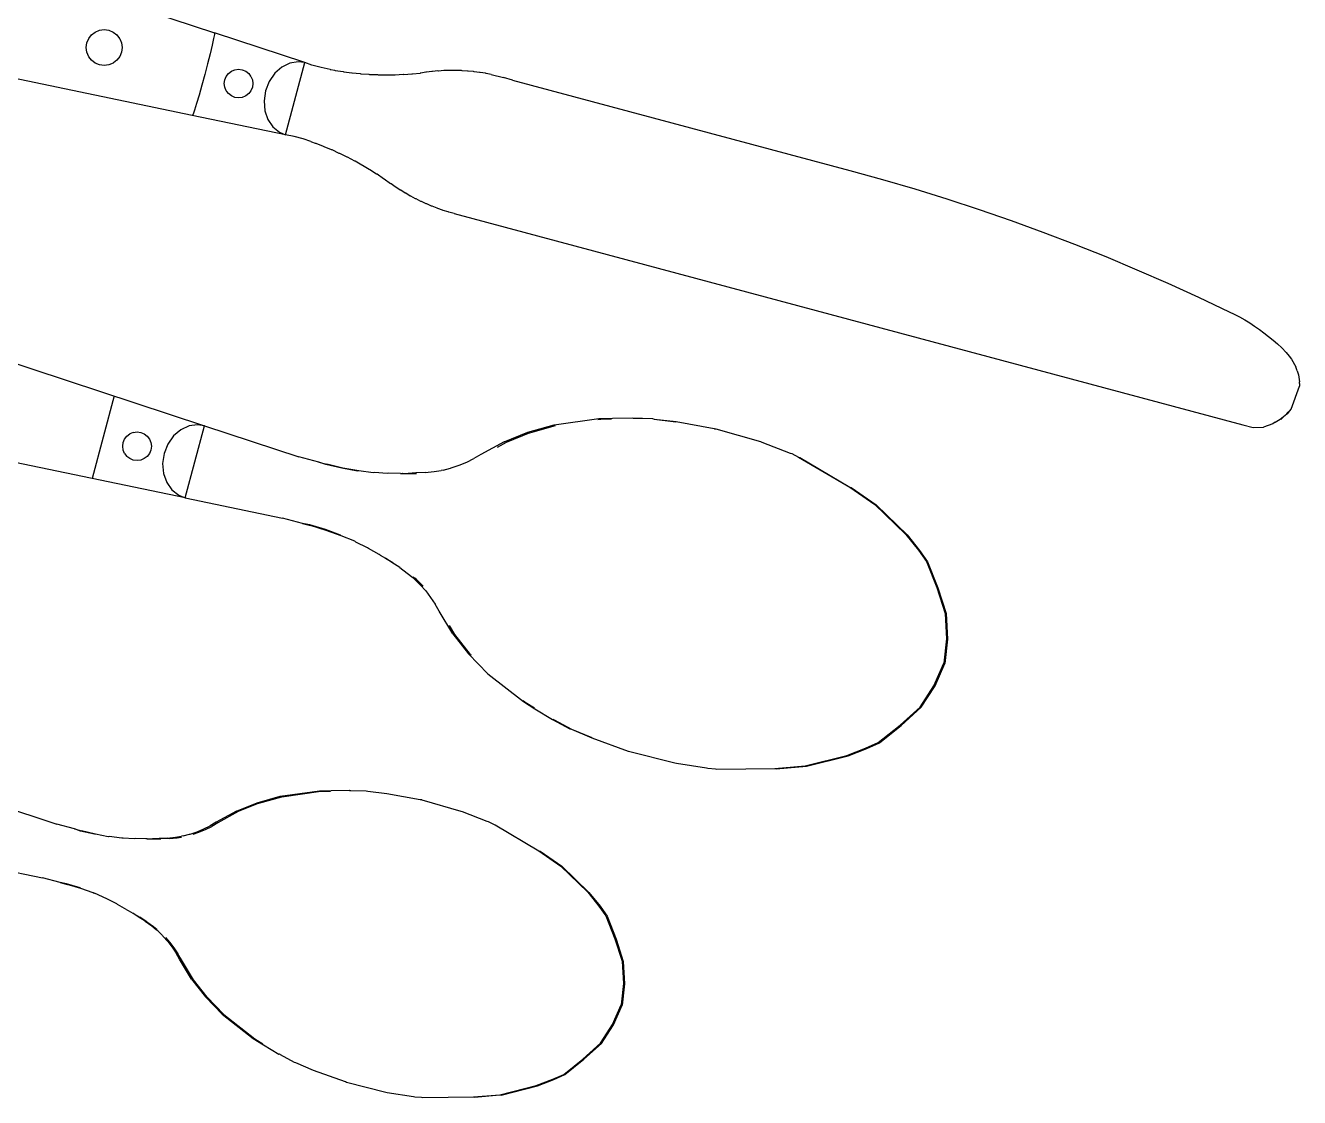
# Model space of a CAD drawing. Header units: metres. Extents: x 244.4 to 340.3, y -4.1 to 64.3.
# Drawn here: x 262.3143 to 262.45, y 60.0343 to 60.1486 of the extents above; entities that cross this region are included whole.
import ezdxf

# ---------------------------------------------------------------- set-up
doc = ezdxf.new("R2010")
doc.units = ezdxf.units.M
doc.layers.add('Edges', color=7, linetype='Continuous')

msp = doc.modelspace()

# ---------------------------------------------------------------- linework, layer by layer
at = {"layer": 'Edges'}
for p, q in [((262.25082, 60.17533), (262.3344, 60.14777)), ((262.33204, 60.13897), (262.24588, 60.15689)), ((262.3217, 60.14785), (262.32216, 60.14805)), ((262.32216, 60.14805), (262.32265, 60.14811)), ((262.32265, 60.14811), (262.32314, 60.14805)), ((262.32314, 60.14805), (262.3236, 60.14786)), ((262.32075, 60.1462), (262.32082, 60.14669)), ((262.32082, 60.14669), (262.32101, 60.14715)), ((262.32101, 60.14715), (262.32131, 60.14755)), ((262.32131, 60.14755), (262.3217, 60.14785)), ((262.3236, 60.14786), (262.324, 60.14755)), ((262.324, 60.14755), (262.3243, 60.14716)), ((262.3243, 60.14716), (262.32432, 60.14712)), ((262.32432, 60.14712), (262.32449, 60.1467)), ((262.32449, 60.1467), (262.32456, 60.1462)), ((262.33432, 60.14716), (262.33416, 60.14645)), ((262.3344, 60.14761), (262.33432, 60.14716)), ((262.3344, 60.14777), (262.3344, 60.14761)), ((262.34402, 60.1446), (262.3344, 60.14777)), ((262.32082, 60.14571), (262.32075, 60.1462)), ((262.32102, 60.14523), (262.32082, 60.14571)), ((262.3213, 60.14485), (262.32102, 60.14523)), ((262.32431, 60.14525), (262.324, 60.14485)), ((262.3245, 60.14571), (262.32431, 60.14525)), ((262.32456, 60.1462), (262.3245, 60.14571)), ((262.33394, 60.14554), (262.33367, 60.14447)), ((262.33416, 60.14645), (262.33394, 60.14554)), ((262.32169, 60.14455), (262.3213, 60.14485)), ((262.32215, 60.14436), (262.32169, 60.14455)), ((262.32265, 60.1443), (262.32215, 60.14436)), ((262.32314, 60.14436), (262.32265, 60.1443)), ((262.3236, 60.14455), (262.32314, 60.14436)), ((262.32363, 60.14457), (262.3236, 60.14455)), ((262.324, 60.14485), (262.32363, 60.14457)), ((262.33367, 60.14447), (262.33337, 60.14333)), ((262.3363, 60.14372), (262.33658, 60.14384)), ((262.33658, 60.14384), (262.33697, 60.14389)), ((262.33697, 60.14389), (262.33736, 60.14384)), ((262.33736, 60.14384), (262.33773, 60.14369)), ((262.3416, 60.14413), (262.34085, 60.14347)), ((262.34245, 60.14455), (262.3416, 60.14413)), ((262.34197, 60.13691), (262.34402, 60.1446)), ((262.34333, 60.14468), (262.34245, 60.14455)), ((262.34402, 60.1446), (262.34333, 60.14468)), ((262.34478, 60.14434), (262.34402, 60.1446)), ((262.34579, 60.14407), (262.34478, 60.14434)), ((262.34675, 60.14386), (262.34579, 60.14407)), ((262.34675, 60.14386), (262.34681, 60.14385)), ((262.34681, 60.14385), (262.3472, 60.14378)), ((262.33337, 60.14333), (262.33306, 60.14219)), ((262.33545, 60.14236), (262.33551, 60.14276)), ((262.33551, 60.14276), (262.33566, 60.14313)), ((262.33566, 60.14313), (262.3359, 60.14344)), ((262.3359, 60.14344), (262.33621, 60.14369)), ((262.33621, 60.14369), (262.3363, 60.14372)), ((262.33773, 60.14369), (262.33805, 60.14345)), ((262.33805, 60.14345), (262.33826, 60.14317)), ((262.33826, 60.14317), (262.33829, 60.14313)), ((262.33829, 60.14313), (262.33845, 60.14276)), ((262.33845, 60.14276), (262.3385, 60.14237)), ((262.34025, 60.1426), (262.33985, 60.14159)), ((262.34085, 60.14347), (262.34025, 60.1426)), ((262.3472, 60.14378), (262.34727, 60.14376)), ((262.34727, 60.14376), (262.34811, 60.14364)), ((262.34811, 60.14364), (262.34818, 60.14362)), ((262.34818, 60.14362), (262.34903, 60.14352)), ((262.34903, 60.14352), (262.34909, 60.1435)), ((262.34909, 60.1435), (262.34994, 60.14343)), ((262.34994, 60.14343), (262.35001, 60.14341)), ((262.35001, 60.14341), (262.35086, 60.14336)), ((262.35086, 60.14336), (262.35092, 60.14334)), ((262.35092, 60.14334), (262.35177, 60.14332)), ((262.35177, 60.14332), (262.35184, 60.1433)), ((262.35184, 60.1433), (262.35269, 60.1433)), ((262.35269, 60.1433), (262.35275, 60.14329)), ((262.35275, 60.14329), (262.3536, 60.14331)), ((262.3536, 60.14331), (262.35367, 60.1433)), ((262.35367, 60.1433), (262.35451, 60.14335)), ((262.35451, 60.14335), (262.35458, 60.14333)), ((262.35458, 60.14333), (262.35542, 60.14341)), ((262.35542, 60.14341), (262.35549, 60.14339)), ((262.35549, 60.14339), (262.35632, 60.14349)), ((262.35639, 60.14348), (262.35632, 60.14349)), ((262.35694, 60.14359), (262.35639, 60.14348)), ((262.35701, 60.14357), (262.35694, 60.14359)), ((262.35757, 60.14366), (262.35701, 60.14357)), ((262.35763, 60.14364), (262.35757, 60.14366)), ((262.35819, 60.14372), (262.35763, 60.14364)), ((262.35826, 60.1437), (262.35819, 60.14372)), ((262.35883, 60.14375), (262.35826, 60.1437)), ((262.35889, 60.14374), (262.35883, 60.14375)), ((262.35946, 60.14377), (262.35889, 60.14374)), ((262.35952, 60.14375), (262.35946, 60.14377)), ((262.36009, 60.14377), (262.35952, 60.14375)), ((262.36016, 60.14375), (262.36009, 60.14377)), ((262.36073, 60.14375), (262.36016, 60.14375)), ((262.3608, 60.14373), (262.36073, 60.14375)), ((262.36137, 60.1437), (262.3608, 60.14373)), ((262.36143, 60.14369), (262.36137, 60.1437)), ((262.362, 60.14364), (262.36143, 60.14369)), ((262.36207, 60.14363), (262.362, 60.14364)), ((262.36264, 60.14356), (262.36207, 60.14363)), ((262.3627, 60.14354), (262.36264, 60.14356)), ((262.36327, 60.14346), (262.3627, 60.14354)), ((262.36334, 60.14344), (262.36327, 60.14346)), ((262.3639, 60.14334), (262.36334, 60.14344)), ((262.3639, 60.14334), (262.3652, 60.143)), ((262.36615, 60.14274), (262.3652, 60.143)), ((262.36615, 60.14274), (262.4021, 60.13311)), ((262.33276, 60.14114), (262.33249, 60.14023)), ((262.33306, 60.14219), (262.33276, 60.14114)), ((262.3355, 60.14197), (262.33545, 60.14236)), ((262.33565, 60.1416), (262.3355, 60.14197)), ((262.33571, 60.14152), (262.33565, 60.1416)), ((262.33589, 60.14129), (262.33571, 60.14152)), ((262.33621, 60.14104), (262.33589, 60.14129)), ((262.33805, 60.14129), (262.33773, 60.14104)), ((262.33829, 60.1416), (262.33805, 60.14129)), ((262.33845, 60.14197), (262.33829, 60.1416)), ((262.3385, 60.14237), (262.33845, 60.14197)), ((262.33985, 60.14159), (262.33969, 60.14052)), ((262.33249, 60.14023), (262.33227, 60.13954)), ((262.33657, 60.14089), (262.33621, 60.14104)), ((262.33697, 60.14084), (262.33657, 60.14089)), ((262.33736, 60.14089), (262.33697, 60.14084)), ((262.33769, 60.14103), (262.33736, 60.14089)), ((262.33773, 60.14104), (262.33769, 60.14103)), ((262.33969, 60.14052), (262.33978, 60.13947)), ((262.33212, 60.13911), (262.33204, 60.13897)), ((262.34197, 60.13691), (262.33204, 60.13897)), ((262.33227, 60.13954), (262.33212, 60.13911)), ((262.33978, 60.13947), (262.3401, 60.13852)), ((262.3401, 60.13852), (262.34063, 60.13774)), ((262.34063, 60.13774), (262.34132, 60.13718)), ((262.34132, 60.13718), (262.34197, 60.13691)), ((262.24007, 60.13666), (262.33335, 60.1059)), ((262.34291, 60.13671), (262.34197, 60.13691)), ((262.34384, 60.13646), (262.34291, 60.13671)), ((262.34469, 60.13618), (262.34384, 60.13646)), ((262.34469, 60.13618), (262.34475, 60.13616)), ((262.34475, 60.13616), (262.34512, 60.13602)), ((262.34512, 60.13602), (262.34519, 60.13601)), ((262.34519, 60.13601), (262.34598, 60.13569)), ((262.34598, 60.13569), (262.34605, 60.13567)), ((262.34605, 60.13567), (262.34683, 60.13534)), ((262.34683, 60.13534), (262.3469, 60.13532)), ((262.3469, 60.13532), (262.34767, 60.13496)), ((262.34767, 60.13496), (262.34774, 60.13494)), ((262.34774, 60.13494), (262.3485, 60.13456)), ((262.3485, 60.13456), (262.34856, 60.13454)), ((262.34856, 60.13454), (262.34931, 60.13414)), ((262.34931, 60.13414), (262.34938, 60.13412)), ((262.34938, 60.13412), (262.35011, 60.13369)), ((262.35011, 60.13369), (262.35018, 60.13368)), ((262.35018, 60.13368), (262.3509, 60.13323)), ((262.3509, 60.13323), (262.35097, 60.13321)), ((262.35097, 60.13321), (262.35167, 60.13274)), ((262.4021, 60.13311), (262.40557, 60.13215)), ((262.35167, 60.13274), (262.35174, 60.13273)), ((262.35174, 60.13273), (262.35243, 60.13224)), ((262.35243, 60.13224), (262.35249, 60.13222)), ((262.35249, 60.13222), (262.35317, 60.13171)), ((262.35323, 60.13169), (262.35317, 60.13171)), ((262.35367, 60.13136), (262.35323, 60.13169)), ((262.40557, 60.13215), (262.40902, 60.13113)), ((262.35374, 60.13134), (262.35367, 60.13136)), ((262.35419, 60.13101), (262.35374, 60.13134)), ((262.35426, 60.131), (262.35419, 60.13101)), ((262.35472, 60.13069), (262.35426, 60.131)), ((262.35479, 60.13067), (262.35472, 60.13069)), ((262.35527, 60.13038), (262.35479, 60.13067)), ((262.35533, 60.13036), (262.35527, 60.13038)), ((262.35582, 60.13008), (262.35533, 60.13036)), ((262.40902, 60.13113), (262.41245, 60.13007)), ((262.35588, 60.13007), (262.35582, 60.13008)), ((262.35638, 60.12981), (262.35588, 60.13007)), ((262.35645, 60.12979), (262.35638, 60.12981)), ((262.35695, 60.12955), (262.35645, 60.12979)), ((262.35702, 60.12953), (262.35695, 60.12955)), ((262.35753, 60.1293), (262.35702, 60.12953)), ((262.3576, 60.12929), (262.35753, 60.1293)), ((262.35812, 60.12908), (262.3576, 60.12929)), ((262.35819, 60.12906), (262.35812, 60.12908)), ((262.35872, 60.12887), (262.35819, 60.12906)), ((262.41245, 60.13007), (262.41587, 60.12895)), ((262.41587, 60.12895), (262.41928, 60.12777)), ((262.35878, 60.12885), (262.35872, 60.12887)), ((262.35932, 60.12868), (262.35878, 60.12885)), ((262.35938, 60.12866), (262.35932, 60.12868)), ((262.35993, 60.12851), (262.35938, 60.12866)), ((262.35993, 60.12851), (262.44399, 60.10598)), ((262.41928, 60.12777), (262.42266, 60.12654)), ((262.42266, 60.12654), (262.42603, 60.12526)), ((262.42603, 60.12526), (262.42937, 60.12392)), ((262.42937, 60.12392), (262.43269, 60.12253)), ((262.43269, 60.12253), (262.43599, 60.12109)), ((262.43599, 60.12109), (262.43926, 60.1196)), ((262.43926, 60.1196), (262.44251, 60.11805)), ((262.33129, 60.09821), (262.23513, 60.11822)), ((262.44251, 60.11805), (262.44306, 60.11778)), ((262.44306, 60.11778), (262.44362, 60.11749)), ((262.44362, 60.11749), (262.44418, 60.11718)), ((262.44418, 60.11718), (262.44471, 60.11685)), ((262.44471, 60.11685), (262.44523, 60.11651)), ((262.44523, 60.11651), (262.44575, 60.11616)), ((262.44575, 60.11616), (262.44623, 60.1158)), ((262.44623, 60.1158), (262.44673, 60.11542)), ((262.44673, 60.11542), (262.44721, 60.11502)), ((262.44721, 60.11502), (262.44767, 60.11462)), ((262.44767, 60.11462), (262.44812, 60.1142)), ((262.44812, 60.1142), (262.44861, 60.11369)), ((262.44861, 60.11369), (262.44893, 60.1133)), ((262.44893, 60.1133), (262.44918, 60.11298)), ((262.44918, 60.11298), (262.44961, 60.11219)), ((262.44976, 60.11176), (262.44961, 60.11219)), ((262.44976, 60.11176), (262.44992, 60.11131)), ((262.44992, 60.11131), (262.45002, 60.11056)), ((262.44914, 60.10766), (262.45001, 60.1101)), ((262.45002, 60.11041), (262.45001, 60.1101)), ((262.45002, 60.11041), (262.45002, 60.11056)), ((262.32372, 60.10908), (262.32136, 60.10028)), ((262.44796, 60.10658), (262.44868, 60.10717)), ((262.44868, 60.10717), (262.44818, 60.1067)), ((262.44868, 60.10717), (262.44882, 60.10734)), ((262.44873, 60.10715), (262.44868, 60.10717)), ((262.44873, 60.10715), (262.44914, 60.10766)), ((262.44882, 60.10734), (262.44914, 60.10766)), ((262.33171, 60.10587), (262.33083, 60.10547)), ((262.33129, 60.09821), (262.33335, 60.1059)), ((262.33261, 60.106), (262.33171, 60.10587)), ((262.33335, 60.1059), (262.33261, 60.106)), ((262.33335, 60.1059), (262.34341, 60.10258)), ((262.36778, 60.1052), (262.37061, 60.106)), ((262.368, 60.10514), (262.37073, 60.10591)), ((262.37061, 60.106), (262.37536, 60.10666)), ((262.37527, 60.10656), (262.37556, 60.1066)), ((262.37536, 60.10666), (262.3768, 60.10669)), ((262.37556, 60.1066), (262.37671, 60.10663)), ((262.3768, 60.10669), (262.37898, 60.10675)), ((262.37898, 60.10675), (262.38108, 60.10667)), ((262.37903, 60.10669), (262.37918, 60.1067)), ((262.37918, 60.1067), (262.38108, 60.10667)), ((262.38108, 60.10667), (262.38127, 60.10661)), ((262.38127, 60.10661), (262.38357, 60.10632)), ((262.38127, 60.10661), (262.38359, 60.10635)), ((262.38359, 60.10635), (262.38765, 60.1056)), ((262.44399, 60.10598), (262.44508, 60.1057)), ((262.44718, 60.1061), (262.44618, 60.10575)), ((262.44742, 60.10628), (262.44718, 60.1061)), ((262.44742, 60.10628), (262.44796, 60.10658)), ((262.44801, 60.10656), (262.44796, 60.10658)), ((262.44818, 60.1067), (262.44801, 60.10656)), ((262.32468, 60.10411), (262.32483, 60.10447)), ((262.32483, 60.10447), (262.32508, 60.10479)), ((262.32508, 60.10479), (262.32539, 60.10503)), ((262.32576, 60.10518), (262.32539, 60.10503)), ((262.32576, 60.10518), (262.32616, 60.10524)), ((262.32616, 60.10524), (262.32655, 60.10518)), ((262.32655, 60.10518), (262.32692, 60.10503)), ((262.32692, 60.10503), (262.32724, 60.10479)), ((262.32724, 60.10479), (262.32748, 60.10447)), ((262.32748, 60.10447), (262.32763, 60.10411)), ((262.33005, 60.10481), (262.32944, 60.10395)), ((262.33083, 60.10547), (262.33005, 60.10481)), ((262.36527, 60.10418), (262.36778, 60.1052)), ((262.368, 60.10514), (262.36549, 60.10412)), ((262.38765, 60.1056), (262.38768, 60.10558)), ((262.38768, 60.10558), (262.38783, 60.10555)), ((262.38783, 60.10555), (262.39257, 60.1042)), ((262.44508, 60.1057), (262.44618, 60.10575)), ((262.32463, 60.10371), (262.32468, 60.10411)), ((262.32468, 60.10331), (262.32463, 60.10371)), ((262.32483, 60.10295), (262.32468, 60.10331)), ((262.32763, 60.10331), (262.32748, 60.10295)), ((262.32763, 60.10411), (262.32768, 60.10371)), ((262.32768, 60.10371), (262.32763, 60.10331)), ((262.32944, 60.10395), (262.32904, 60.10294)), ((262.36527, 60.10418), (262.36278, 60.10282)), ((262.36549, 60.10412), (262.36452, 60.10359)), ((262.39257, 60.1042), (262.39274, 60.10415)), ((262.39274, 60.10415), (262.39576, 60.10297)), ((262.32483, 60.10295), (262.32508, 60.10263)), ((262.32539, 60.10239), (262.32508, 60.10263)), ((262.32576, 60.10223), (262.32539, 60.10239)), ((262.32616, 60.10218), (262.32576, 60.10223)), ((262.32655, 60.10223), (262.32616, 60.10218)), ((262.32692, 60.10239), (262.32655, 60.10223)), ((262.32724, 60.10263), (262.32692, 60.10239)), ((262.32748, 60.10295), (262.32724, 60.10263)), ((262.32904, 60.10294), (262.32888, 60.10186)), ((262.32888, 60.10186), (262.32898, 60.10081)), ((262.34554, 60.10201), (262.34341, 60.10258)), ((262.34554, 60.10201), (262.34639, 60.10179)), ((262.34628, 60.10176), (262.34554, 60.10201)), ((262.34798, 60.10137), (262.34628, 60.10176)), ((262.3481, 60.10139), (262.34639, 60.10179)), ((262.36047, 60.10168), (262.36128, 60.10201)), ((262.36128, 60.10201), (262.36205, 60.10239)), ((262.36278, 60.10282), (262.36205, 60.10239)), ((262.39576, 60.10297), (262.39592, 60.10293)), ((262.39592, 60.10293), (262.39663, 60.10256)), ((262.39663, 60.10256), (262.4021, 60.09935)), ((262.39663, 60.10256), (262.39679, 60.10252)), ((262.39679, 60.10252), (262.4021, 60.09935)), ((262.32898, 60.10081), (262.32932, 60.09985)), ((262.34965, 60.10106), (262.34798, 60.10137)), ((262.34977, 60.10109), (262.3481, 60.10139)), ((262.34977, 60.10109), (262.34965, 60.10106)), ((262.35131, 60.10088), (262.34977, 60.10109)), ((262.35145, 60.1009), (262.35131, 60.10088)), ((262.35282, 60.10081), (262.35145, 60.1009)), ((262.35296, 60.10083), (262.35282, 60.10081)), ((262.35423, 60.1008), (262.35296, 60.10083)), ((262.35423, 60.1008), (262.35439, 60.10082)), ((262.35443, 60.1008), (262.35439, 60.10082)), ((262.35443, 60.1008), (262.35504, 60.10081)), ((262.35585, 60.10086), (262.35504, 60.10081)), ((262.35504, 60.10081), (262.35594, 60.1008)), ((262.35685, 60.10091), (262.35585, 60.10086)), ((262.35685, 60.10091), (262.35783, 60.10101)), ((262.35783, 60.10101), (262.35857, 60.10113)), ((262.35878, 60.10117), (262.35857, 60.10113)), ((262.35878, 60.10117), (262.35955, 60.10137)), ((262.35955, 60.10137), (262.35964, 60.1014)), ((262.35964, 60.1014), (262.36047, 60.10168)), ((262.32932, 60.09985), (262.32988, 60.09906)), ((262.32988, 60.09906), (262.3306, 60.0985)), ((262.4021, 60.09935), (262.40477, 60.0975)), ((262.4021, 60.09935), (262.40225, 60.09931)), ((262.40225, 60.09931), (262.40491, 60.09746)), ((262.3306, 60.0985), (262.33129, 60.09821)), ((262.33129, 60.09821), (262.34166, 60.09606)), ((262.40477, 60.0975), (262.40806, 60.0943)), ((262.40491, 60.09746), (262.4082, 60.09426)), ((262.34379, 60.09548), (262.34166, 60.09606)), ((262.34379, 60.09548), (262.34464, 60.09526)), ((262.34456, 60.09534), (262.34379, 60.09548)), ((262.34622, 60.09483), (262.34456, 60.09534)), ((262.34632, 60.09474), (262.34464, 60.09526)), ((262.34783, 60.09425), (262.34622, 60.09483)), ((262.34792, 60.09417), (262.34632, 60.09474)), ((262.34792, 60.09417), (262.34783, 60.09425)), ((262.34935, 60.09358), (262.34792, 60.09417)), ((262.40806, 60.0943), (262.40941, 60.09263)), ((262.4082, 60.09426), (262.40954, 60.09259)), ((262.34946, 60.09349), (262.34935, 60.09358)), ((262.3507, 60.09289), (262.34946, 60.09349)), ((262.35081, 60.0928), (262.3507, 60.09289)), ((262.35194, 60.09218), (262.35081, 60.0928)), ((262.40941, 60.09263), (262.41026, 60.09143)), ((262.40954, 60.09259), (262.41039, 60.0914)), ((262.35206, 60.09209), (262.35194, 60.09218)), ((262.35206, 60.09209), (262.35263, 60.09177)), ((262.35263, 60.09177), (262.35342, 60.09132)), ((262.35331, 60.09132), (262.35263, 60.09177)), ((262.35415, 60.09078), (262.35331, 60.09132)), ((262.41026, 60.09143), (262.41136, 60.08864)), ((262.41039, 60.0914), (262.41149, 60.08861)), ((262.35415, 60.09078), (262.35495, 60.0902)), ((262.35495, 60.0902), (262.35553, 60.08972)), ((262.35569, 60.08958), (262.35553, 60.08972)), ((262.35557, 60.08981), (262.35575, 60.08966)), ((262.35569, 60.08958), (262.35626, 60.08902)), ((262.35591, 60.08953), (262.35575, 60.08966)), ((262.35591, 60.08953), (262.35648, 60.08896)), ((262.35626, 60.08902), (262.35633, 60.08895)), ((262.35633, 60.08895), (262.35691, 60.08829)), ((262.35648, 60.08896), (262.35655, 60.08889)), ((262.35655, 60.08889), (262.35663, 60.0888)), ((262.35691, 60.08829), (262.35744, 60.0876)), ((262.41136, 60.08864), (262.41225, 60.0859)), ((262.41149, 60.08861), (262.41237, 60.08587)), ((262.35744, 60.0876), (262.35791, 60.08688)), ((262.35834, 60.08614), (262.35791, 60.08688)), ((262.35981, 60.08371), (262.35834, 60.08614)), ((262.41225, 60.0859), (262.4124, 60.08319)), ((262.41237, 60.08587), (262.41252, 60.08316)), ((262.36003, 60.08365), (262.35946, 60.08459)), ((262.35981, 60.08371), (262.36149, 60.08157)), ((262.3617, 60.08151), (262.36003, 60.08365)), ((262.4124, 60.08319), (262.41211, 60.08059)), ((262.41252, 60.08316), (262.41224, 60.08055)), ((262.36149, 60.08157), (262.36353, 60.07946)), ((262.3617, 60.08151), (262.36174, 60.08147)), ((262.41107, 60.07819), (262.41211, 60.08059)), ((262.41119, 60.07816), (262.41224, 60.08055)), ((262.36353, 60.07946), (262.36732, 60.07649)), ((262.40959, 60.07592), (262.41107, 60.07819)), ((262.40971, 60.07589), (262.41119, 60.07816)), ((262.36728, 60.07662), (262.36752, 60.07644)), ((262.36732, 60.07649), (262.36855, 60.07574)), ((262.36752, 60.07644), (262.3685, 60.07584)), ((262.36855, 60.07574), (262.37041, 60.07459)), ((262.37041, 60.07459), (262.37227, 60.07361)), ((262.37049, 60.07461), (262.37061, 60.07454)), ((262.40746, 60.07399), (262.40959, 60.07592)), ((262.40758, 60.07396), (262.40971, 60.07589)), ((262.37061, 60.07454), (262.37246, 60.07356)), ((262.37227, 60.07361), (262.37246, 60.07356)), ((262.37246, 60.07356), (262.3746, 60.07266)), ((262.37246, 60.07356), (262.37461, 60.07262)), ((262.40512, 60.07212), (262.40746, 60.07399)), ((262.40525, 60.07209), (262.40758, 60.07396)), ((262.37461, 60.07262), (262.37849, 60.07123)), ((262.40378, 60.07152), (262.40512, 60.07212)), ((262.40391, 60.07149), (262.40525, 60.07209)), ((262.37849, 60.07123), (262.37867, 60.07118)), ((262.37867, 60.07118), (262.38345, 60.06997)), ((262.39734, 60.06964), (262.40179, 60.07075)), ((262.39748, 60.0696), (262.40192, 60.07072)), ((262.40179, 60.07075), (262.40378, 60.07152)), ((262.40192, 60.07072), (262.40391, 60.07149)), ((262.38345, 60.06997), (262.38362, 60.06992)), ((262.38362, 60.06992), (262.38682, 60.06943)), ((262.38682, 60.06943), (262.38698, 60.06939)), ((262.38698, 60.06939), (262.38778, 60.06934)), ((262.38778, 60.06934), (262.38794, 60.0693)), ((262.38794, 60.0693), (262.39411, 60.06938)), ((262.39411, 60.06938), (262.39734, 60.06964)), ((262.39411, 60.06938), (262.39426, 60.06934)), ((262.39426, 60.06934), (262.39748, 60.0696)), ((262.34142, 60.06641), (262.34558, 60.06699)), ((262.3416, 60.06636), (262.34575, 60.06694)), ((262.34558, 60.06699), (262.34684, 60.06702)), ((262.34575, 60.06694), (262.34676, 60.06696)), ((262.34684, 60.06702), (262.34875, 60.06707)), ((262.34875, 60.06707), (262.34879, 60.06702)), ((262.34879, 60.06702), (262.34892, 60.06702)), ((262.34892, 60.06702), (262.35058, 60.06699)), ((262.35058, 60.06699), (262.35075, 60.06695)), ((262.35075, 60.06695), (262.35276, 60.06669)), ((262.35075, 60.06695), (262.35278, 60.06671)), ((262.35278, 60.06671), (262.35633, 60.06606)), ((262.30882, 60.06633), (262.31762, 60.06342)), ((262.33675, 60.06482), (262.33895, 60.06571)), ((262.33914, 60.06566), (262.33694, 60.06477)), ((262.33895, 60.06571), (262.34142, 60.06641)), ((262.33914, 60.06566), (262.3416, 60.06636)), ((262.35633, 60.06606), (262.35636, 60.06604)), ((262.35649, 60.06602), (262.35636, 60.06604)), ((262.35649, 60.06602), (262.36064, 60.06483)), ((262.33675, 60.06482), (262.33457, 60.06363)), ((262.33694, 60.06477), (262.33477, 60.06357)), ((262.36064, 60.06483), (262.36079, 60.0648)), ((262.36079, 60.0648), (262.36343, 60.06376)), ((262.36343, 60.06376), (262.36357, 60.06372)), ((262.36357, 60.06372), (262.36419, 60.0634)), ((262.31949, 60.06292), (262.31762, 60.06342)), ((262.31949, 60.06292), (262.32023, 60.06272)), ((262.32013, 60.0627), (262.31949, 60.06292)), ((262.32162, 60.06236), (262.32013, 60.0627)), ((262.32173, 60.06238), (262.32023, 60.06272)), ((262.32173, 60.06238), (262.32162, 60.06236)), ((262.32308, 60.06209), (262.32173, 60.06238)), ((262.33174, 60.06236), (262.33183, 60.06238)), ((262.33183, 60.06238), (262.33255, 60.06263)), ((262.33212, 60.06236), (262.33275, 60.06258)), ((262.33255, 60.06263), (262.33326, 60.06292)), ((262.33275, 60.06258), (262.33345, 60.06287)), ((262.33326, 60.06292), (262.33393, 60.06325)), ((262.33345, 60.06287), (262.33412, 60.0632)), ((262.33457, 60.06363), (262.33393, 60.06325)), ((262.33477, 60.06357), (262.33412, 60.0632)), ((262.36419, 60.0634), (262.36433, 60.06336)), ((262.36433, 60.06336), (262.36898, 60.06059)), ((262.32319, 60.06212), (262.32308, 60.06209)), ((262.32453, 60.06193), (262.32319, 60.06212)), ((262.32466, 60.06195), (262.32453, 60.06193)), ((262.32586, 60.06187), (262.32466, 60.06195)), ((262.32598, 60.06189), (262.32586, 60.06187)), ((262.32709, 60.06186), (262.32598, 60.06189)), ((262.32723, 60.06188), (262.32709, 60.06186)), ((262.32723, 60.06188), (262.3278, 60.06187)), ((262.32851, 60.06191), (262.3278, 60.06187)), ((262.3278, 60.06187), (262.32869, 60.06186)), ((262.32938, 60.06195), (262.32851, 60.06191)), ((262.32957, 60.0619), (262.32869, 60.06186)), ((262.32938, 60.06195), (262.33024, 60.06204)), ((262.32957, 60.0619), (262.33043, 60.06199)), ((262.33024, 60.06204), (262.33089, 60.06215)), ((262.33043, 60.06199), (262.33088, 60.06206)), ((262.33107, 60.06218), (262.33089, 60.06215)), ((262.33107, 60.06218), (262.33174, 60.06236)), ((262.36898, 60.06059), (262.37131, 60.05897)), ((262.36898, 60.06059), (262.36911, 60.06056)), ((262.36911, 60.06056), (262.37143, 60.05894)), ((262.30702, 60.0596), (262.31609, 60.05771)), ((262.37131, 60.05897), (262.37419, 60.05617)), ((262.37143, 60.05894), (262.37431, 60.05614)), ((262.31796, 60.05721), (262.31609, 60.05771)), ((262.31796, 60.05721), (262.3187, 60.05701)), ((262.31863, 60.05708), (262.31796, 60.05721)), ((262.32009, 60.05663), (262.31863, 60.05708)), ((262.32017, 60.05656), (262.3187, 60.05701)), ((262.32017, 60.05656), (262.32009, 60.05663)), ((262.32149, 60.05613), (262.32017, 60.05656)), ((262.32157, 60.05606), (262.32149, 60.05613)), ((262.32163, 60.05607), (262.32157, 60.05606)), ((262.32292, 60.05547), (262.32163, 60.05607)), ((262.37419, 60.05617), (262.37537, 60.05471)), ((262.37431, 60.05614), (262.37549, 60.05468)), ((262.324, 60.05494), (262.32292, 60.05549)), ((262.324, 60.05494), (262.32292, 60.05547)), ((262.32409, 60.05486), (262.324, 60.05494)), ((262.32508, 60.05432), (262.32409, 60.05486)), ((262.32508, 60.05432), (262.3252, 60.05424)), ((262.3252, 60.05424), (262.32569, 60.05396)), ((262.37537, 60.05471), (262.37612, 60.05367)), ((262.37549, 60.05468), (262.37623, 60.05364)), ((262.32569, 60.05396), (262.32647, 60.05352)), ((262.32628, 60.05357), (262.32569, 60.05396)), ((262.32702, 60.05309), (262.32628, 60.05357)), ((262.32721, 60.05304), (262.32647, 60.05352)), ((262.32702, 60.05309), (262.32772, 60.05258)), ((262.32721, 60.05304), (262.32791, 60.05253)), ((262.37612, 60.05367), (262.37708, 60.05122)), ((262.37623, 60.05364), (262.37719, 60.05119)), ((262.32772, 60.05258), (262.32823, 60.05217)), ((262.32791, 60.05253), (262.32827, 60.05224)), ((262.32837, 60.05205), (262.32823, 60.05217)), ((262.32837, 60.05205), (262.32886, 60.05155)), ((262.32886, 60.05155), (262.32892, 60.05149)), ((262.32892, 60.05149), (262.32943, 60.05092)), ((262.32919, 60.05136), (262.32963, 60.05086)), ((262.32943, 60.05092), (262.3299, 60.05031)), ((262.32963, 60.05086), (262.33009, 60.05026)), ((262.3299, 60.05031), (262.33031, 60.04968)), ((262.33009, 60.05026), (262.33051, 60.04963)), ((262.37708, 60.05122), (262.37786, 60.04882)), ((262.37719, 60.05119), (262.37797, 60.04879)), ((262.33068, 60.04904), (262.33031, 60.04968)), ((262.33088, 60.04899), (262.33051, 60.04963)), ((262.33197, 60.04691), (262.33068, 60.04904)), ((262.33217, 60.04686), (262.33088, 60.04899)), ((262.37786, 60.04882), (262.37799, 60.04645)), ((262.37797, 60.04879), (262.37809, 60.04642)), ((262.33197, 60.04691), (262.33344, 60.04503)), ((262.33363, 60.04498), (262.33217, 60.04686)), ((262.37799, 60.04645), (262.37774, 60.04417)), ((262.37809, 60.04642), (262.37785, 60.04415)), ((262.33344, 60.04503), (262.33523, 60.04318)), ((262.33363, 60.04498), (262.33542, 60.04314)), ((262.37682, 60.04208), (262.37774, 60.04417)), ((262.37693, 60.04205), (262.37785, 60.04415)), ((262.33523, 60.04318), (262.33854, 60.04059)), ((262.33542, 60.04314), (262.33872, 60.04055)), ((262.37553, 60.04009), (262.37682, 60.04208)), ((262.37564, 60.04006), (262.37693, 60.04205)), ((262.33854, 60.04059), (262.33962, 60.03993)), ((262.33872, 60.04055), (262.33957, 60.04002)), ((262.33962, 60.03993), (262.34125, 60.03893)), ((262.37366, 60.0384), (262.37553, 60.04009)), ((262.37377, 60.03837), (262.37564, 60.04006)), ((262.34125, 60.03893), (262.34132, 60.03895)), ((262.34132, 60.03895), (262.34142, 60.03888)), ((262.34142, 60.03888), (262.34288, 60.03807)), ((262.34288, 60.03807), (262.34304, 60.03802)), ((262.34304, 60.03802), (262.34491, 60.03723)), ((262.34304, 60.03802), (262.34492, 60.03721)), ((262.37162, 60.03677), (262.37366, 60.0384)), ((262.37173, 60.03674), (262.37377, 60.03837)), ((262.34492, 60.03721), (262.34832, 60.03599)), ((262.37045, 60.03624), (262.37162, 60.03677)), ((262.37056, 60.03621), (262.37173, 60.03674)), ((262.34832, 60.03599), (262.34835, 60.03599)), ((262.34835, 60.03599), (262.34848, 60.03595)), ((262.34848, 60.03595), (262.35266, 60.03488)), ((262.36481, 60.03459), (262.3687, 60.03557)), ((262.36494, 60.03456), (262.36882, 60.03554)), ((262.3687, 60.03557), (262.37045, 60.03624)), ((262.36882, 60.03554), (262.37056, 60.03621)), ((262.35266, 60.03488), (262.3528, 60.03484)), ((262.3528, 60.03484), (262.3556, 60.03441)), ((262.3556, 60.03441), (262.35575, 60.03437)), ((262.35575, 60.03437), (262.35645, 60.03434)), ((262.35645, 60.03434), (262.35659, 60.0343)), ((262.35659, 60.0343), (262.36199, 60.03436)), ((262.36199, 60.03436), (262.36481, 60.03459)), ((262.36199, 60.03436), (262.36212, 60.03433)), ((262.36212, 60.03433), (262.36481, 60.03459)), ((262.36481, 60.03459), (262.36494, 60.03456))]:
    msp.add_line(p, q, dxfattribs=at)

doc.saveas('drawing.dxf')
